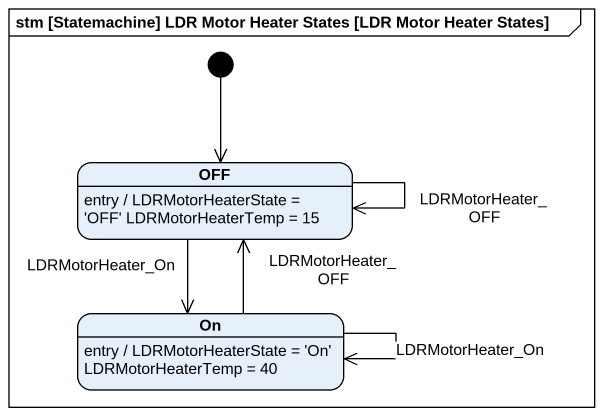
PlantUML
@startuml
mainframe stm [Statemachine] LDR Motor Heater States [LDR Motor Heater States]
hide empty description
state OFF
OFF : entry / LDRMotorHeaterState = 'OFF' LDRMotorHeaterTemp = 15
state "On" as On_
On_ : entry / LDRMotorHeaterState = 'On' LDRMotorHeaterTemp = 40
[*] --> OFF
OFF --> OFF : LDRMotorHeater_OFF
OFF --> On_ : LDRMotorHeater_On
On_ -up-> OFF : LDRMotorHeater_OFF
On_ --> On_ : LDRMotorHeater_On
@enduml
